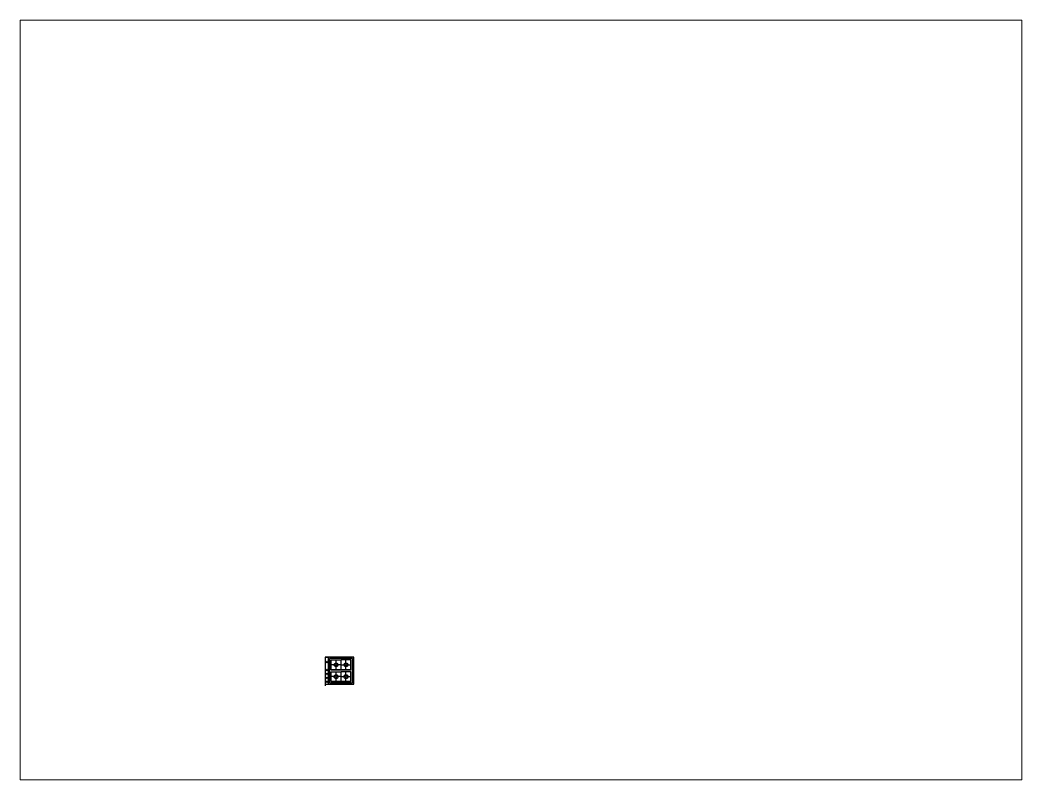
# Paper-space layout 'Layout1' of a CAD drawing. Header units: millimetres. Extents: x 26 to 231, y 20 to 176.
# The model-space entities are those that its viewports show. They can reach past a viewport. Long polylines and large blocks are cut down to what shows.
import ezdxf

# ---------------------------------------------------------------- set-up
doc = ezdxf.new("R2010")
doc.units = ezdxf.units.MM
doc.layers.add('fogao', color=255, linetype='Continuous')

msp = doc.modelspace()

# ---------------------------------------------------------------- linework, layer by layer
at = {"layer": 'fogao'}
for p, q in [((0.58, 0.55), (0, 0.55)), ((0, 0.55), (0, -0.03)), ((0, 0.55), (0.06, 0.55)), ((0.06, 0.55), (0.06, 0)), ((0.088, 0.522), (0.088, 0.028)), ((0.552, 0.522), (0.088, 0.522)), ((0.221, 0.405), (0.221, 0.495)), ((0.321, 0.295), (0.321, 0.495)), ((0.321, 0.295), (0.321, 0.495)), ((0.421, 0.405), (0.421, 0.495)), ((0.552, 0.028), (0.552, 0.522)), ((0.58, 0), (0.58, 0.55)), ((0.211, 0.395), (0.121, 0.395)), ((0.121, 0.295), (0.321, 0.295)), ((0.121, 0.295), (0.221, 0.295)), ((0.221, 0.295), (0.221, 0.385)), ((0.221, 0.164), (0.221, 0.254)), ((0.321, 0.395), (0.231, 0.395)), ((0.321, 0.395), (0.411, 0.395)), ((0.521, 0.295), (0.321, 0.295)), ((0.321, 0.054), (0.321, 0.254)), ((0.321, 0.054), (0.321, 0.254)), ((0.421, 0.295), (0.421, 0.385)), ((0.521, 0.295), (0.421, 0.295)), ((0.421, 0.164), (0.421, 0.254)), ((0.431, 0.395), (0.521, 0.395)), ((0, 0), (0.58, 0)), ((0.088, 0.028), (0.552, 0.028)), ((0.211, 0.154), (0.121, 0.154)), ((0.121, 0.054), (0.321, 0.054)), ((0.121, 0.054), (0.221, 0.054)), ((0.221, 0.054), (0.221, 0.144)), ((0.321, 0.154), (0.231, 0.154)), ((0.321, 0.154), (0.411, 0.154)), ((0.521, 0.054), (0.321, 0.054)), ((0.421, 0.054), (0.421, 0.144)), ((0.521, 0.054), (0.421, 0.054)), ((0.431, 0.154), (0.521, 0.154))]:
    msp.add_line(p, q, dxfattribs=at)
for points in [[(0.321, 0.295), (0.121, 0.295), (0.121, 0.495), (0.321, 0.495)], [(0.321, 0.295), (0.521, 0.295), (0.521, 0.495), (0.321, 0.495)], [(0.321, 0.054), (0.121, 0.054), (0.121, 0.254), (0.321, 0.254)], [(0.321, 0.054), (0.521, 0.054), (0.521, 0.254), (0.321, 0.254)]]:
    msp.add_lwpolyline(points, dxfattribs=at)
for centre, radius in [((0.03, 0.45), 0.01), ((0.221, 0.395), 0.04), ((0.221, 0.395), 0.02), ((0.421, 0.395), 0.04), ((0.421, 0.395), 0.02), ((0.03, 0.288), 0.01), ((0.03, 0.208), 0.01), ((0.03, 0.127), 0.01), ((0.03, 0.051), 0.01), ((0.221, 0.154), 0.04), ((0.221, 0.154), 0.02), ((0.421, 0.154), 0.04), ((0.421, 0.154), 0.02)]:
    msp.add_circle(centre, radius, dxfattribs=at)
for centre, radius, start, end in [((0.033, 0.45), 0.0103, 255.2512, 104.7488), ((0.03, 0.45), 0.01, 324.2873, 34.9303), ((0.033, 0.288), 0.0103, 255.2512, 104.7488), ((0.033, 0.208), 0.0103, 255.2512, 104.7488), ((0.03, 0.288), 0.01, 324.2873, 34.9303), ((0.03, 0.208), 0.01, 324.2873, 34.9303), ((0.033, 0.127), 0.0103, 255.2512, 104.7488), ((0.033, 0.051), 0.0103, 255.2512, 104.7488), ((0.03, 0.127), 0.01, 324.2873, 34.9303), ((0.03, 0.051), 0.01, 324.2873, 34.9303)]:
    msp.add_arc(centre, radius, start, end, dxfattribs=at)

psp = doc.layouts.get("Layout1")

# ---------------------------------------------------------------- viewports
at = {"layer": '0'}
psp.add_viewport(center=(128.5, 97.5), size=(205.6, 156), view_center_point=(3.986, 5.79), view_height=15.48189, dxfattribs=at)

doc.saveas('drawing.dxf')
